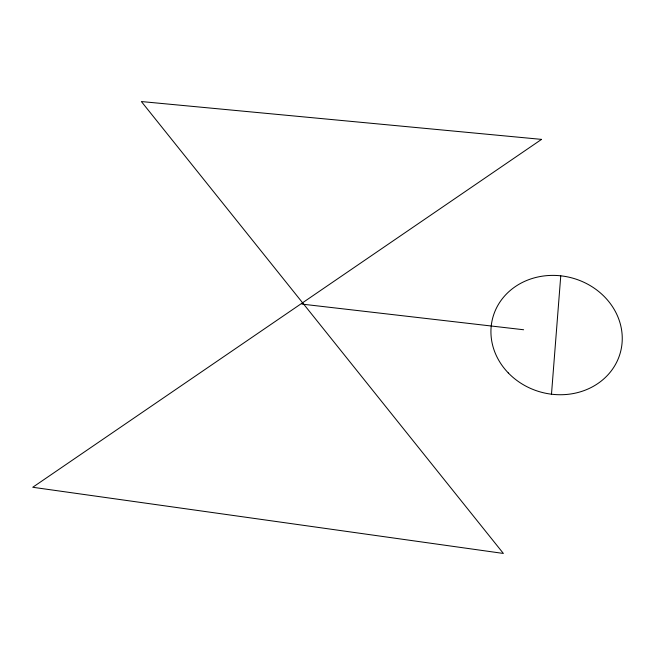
<?xml version="1.0" encoding="UTF-8"?>
<svg xmlns="http://www.w3.org/2000/svg" width="655" height="655" viewBox="0 0 655 655"><rect width="100%" height="100%" fill="white"/><g stroke="black" fill="none" stroke-linecap="round" stroke-linejoin="round"><path stroke-width="0.98" d="M551.485 394.204L560.762 275.82M301.955 304.108L523.623 329.752M541.546 139.384L32.75 487.271L503.384 553.45L141.374 101.55L541.546 139.384M508.255 372.9A66.122 59.163 15.3 0 0 619.245 356.123A66.122 59.163 15.3 0 0 542.274 276.181A66.122 59.163 15.3 0 0 508.255 372.9"/></g></svg>
